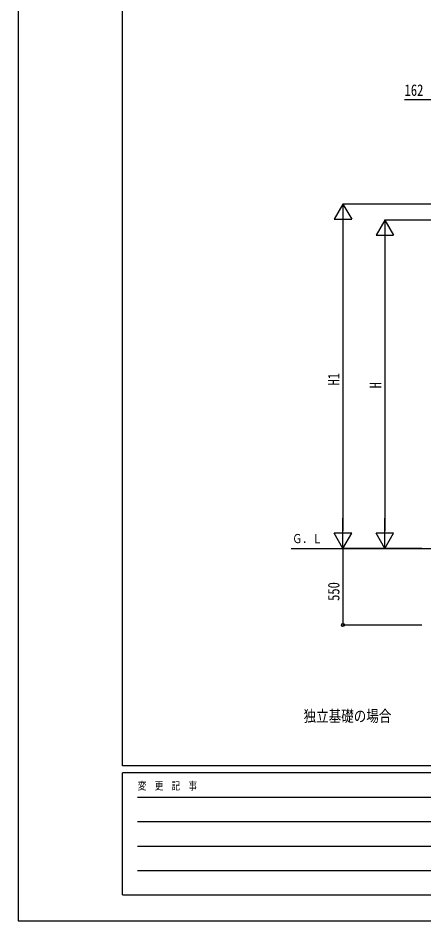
# Model space of a CAD drawing. Units: millimetres, scale not verified. Extents: x -10512 to 10512, y -7425 to 7425.
# Drawn here: x -10512 to -7600, y -7425 to -948 of the extents above; entities that cross this region are included whole.
import ezdxf
from ezdxf.enums import TextEntityAlignment as Align

# ---------------------------------------------------------------- set-up
doc = ezdxf.new("R2010")
doc.units = ezdxf.units.MM
doc.header["$LTSCALE"] = 30
for name, color, linetype in [('0-2_USER1', 3, 'Continuous'), ('0-5_YKK_A1', 4, 'Continuous'), ('0-6_YKK_D', 6, 'Continuous'), ('0-7_YKK_ZWAK', 7, 'Continuous')]:
    doc.layers.add(name, color=color, linetype=linetype)
doc.styles.add('ＭＳ ゴシック', font='')
doc.styles.get('ＭＳ ゴシック').set_extended_font_data('MS Gothic')

msp = doc.modelspace()

# ---------------------------------------------------------------- linework, layer by layer
at = {"layer": '0-5_YKK_A1'}
msp.add_line((-8552.79, -4751.92), (-7374.7, -4751.92), dxfattribs=at)
at = {"layer": '0-6_YKK_D'}
for p, q in [((-7739.58, -1531.46), (-7442.51, -1531.46)), ((-8180.7, -2283.39), (-8243.2, -2391.64)), ((-7474.7, -2283.39), (-8181.7, -2283.39)), ((-8180.7, -2283.39), (-8118.2, -2391.64)), ((-8180.7, -2283.39), (-8180.7, -2499.9)), ((-8243.2, -2391.64), (-8118.2, -2391.64)), ((-8180.7, -2408.39), (-8180.7, -4626.92)), ((-7880.7, -2396.92), (-7943.2, -2505.17)), ((-7474.7, -2396.92), (-7881.7, -2396.92)), ((-7880.7, -2396.92), (-7818.2, -2505.17)), ((-7880.7, -2396.92), (-7880.7, -2613.43)), ((-7943.2, -2505.17), (-7818.2, -2505.17)), ((-7880.7, -2521.92), (-7880.7, -4626.92)), ((-8180.7, -4751.92), (-8180.7, -4535.41)), ((-7880.7, -4751.92), (-7880.7, -4535.41)), ((-8180.7, -4751.92), (-8243.2, -4643.67)), ((-8118.2, -4643.67), (-8243.2, -4643.67)), ((-8180.7, -4751.92), (-8118.2, -4643.67)), ((-7880.7, -4751.92), (-7943.2, -4643.67)), ((-7818.2, -4643.67), (-7943.2, -4643.67)), ((-7880.7, -4751.92), (-7818.2, -4643.67)), ((-7614.7, -4751.92), (-8181.7, -4751.92)), ((-7614.7, -4751.92), (-8181.7, -4751.92)), ((-8180.7, -4751.92), (-8180.7, -5301.92)), ((-7614.7, -4751.92), (-7881.7, -4751.92)), ((-7615.2, -5301.92), (-8181.7, -5301.92))]:
    msp.add_line(p, q, dxfattribs=at)
msp.add_circle((-8180.7, -5301.92), 10.62, dxfattribs=at)
at = {"layer": '0-7_YKK_ZWAK'}
for p, q in [((-9762.45, -6312.5), (-9762.45, 6937.5)), ((9737.55, -6312.5), (-9762.45, -6312.5)), ((-3262.45, -6362.5), (-9762.45, -6362.5)), ((-9762.45, -7237.5), (-9762.45, -6362.5)), ((-9656.2, -6537.5), (-3387.45, -6537.5)), ((-9656.2, -6712.5), (-3387.45, -6712.5)), ((-9656.2, -6887.5), (-3387.45, -6887.5)), ((-9656.2, -7062.5), (-3387.45, -7062.5)), ((-9762.45, -7237.5), (-3262.45, -7237.5))]:
    msp.add_line(p, q, dxfattribs=at)
msp.add_lwpolyline([(-10512.5, -7425), (10512.5, -7425), (10512.5, 7425), (-10512.5, 7425)], close=True, dxfattribs=at)

# ---------------------------------------------------------------- texts
at = {"layer": '0-2_USER1', "style": 'ＭＳ ゴシック', "width": 0.8}
for s, height, p in [('Ｇ．Ｌ', 65.98, (-8544.93, -4734.7)), ('独立基礎の場合', 82.48, (-8463.51, -6021.18))]:
    msp.add_text(s, height=height, dxfattribs=at).set_placement(p, align=Align.BOTTOM_LEFT)
at = {"layer": '0-6_YKK_D', "style": 'ＭＳ ゴシック', "width": 0.8}
msp.add_text('162', height=82.48, dxfattribs=at).set_placement((-7738.58, -1530.46), align=Align.BOTTOM_LEFT)
for s, p in [('H1', (-8181.7, -3583.66)), ('H', (-7881.7, -3604.42)), ('550', (-8181.7, -5128.92))]:
    msp.add_text(s, height=82.48, rotation=90, dxfattribs=at).set_placement(p, align=Align.BOTTOM_LEFT)
at = {"layer": '0-7_YKK_ZWAK', "style": 'ＭＳ ゴシック', "width": 0.8}
msp.add_text('変  更  記  事', height=54.99, dxfattribs=at).set_placement((-9653.28, -6500), align=Align.BOTTOM_LEFT)

doc.saveas('drawing.dxf')
